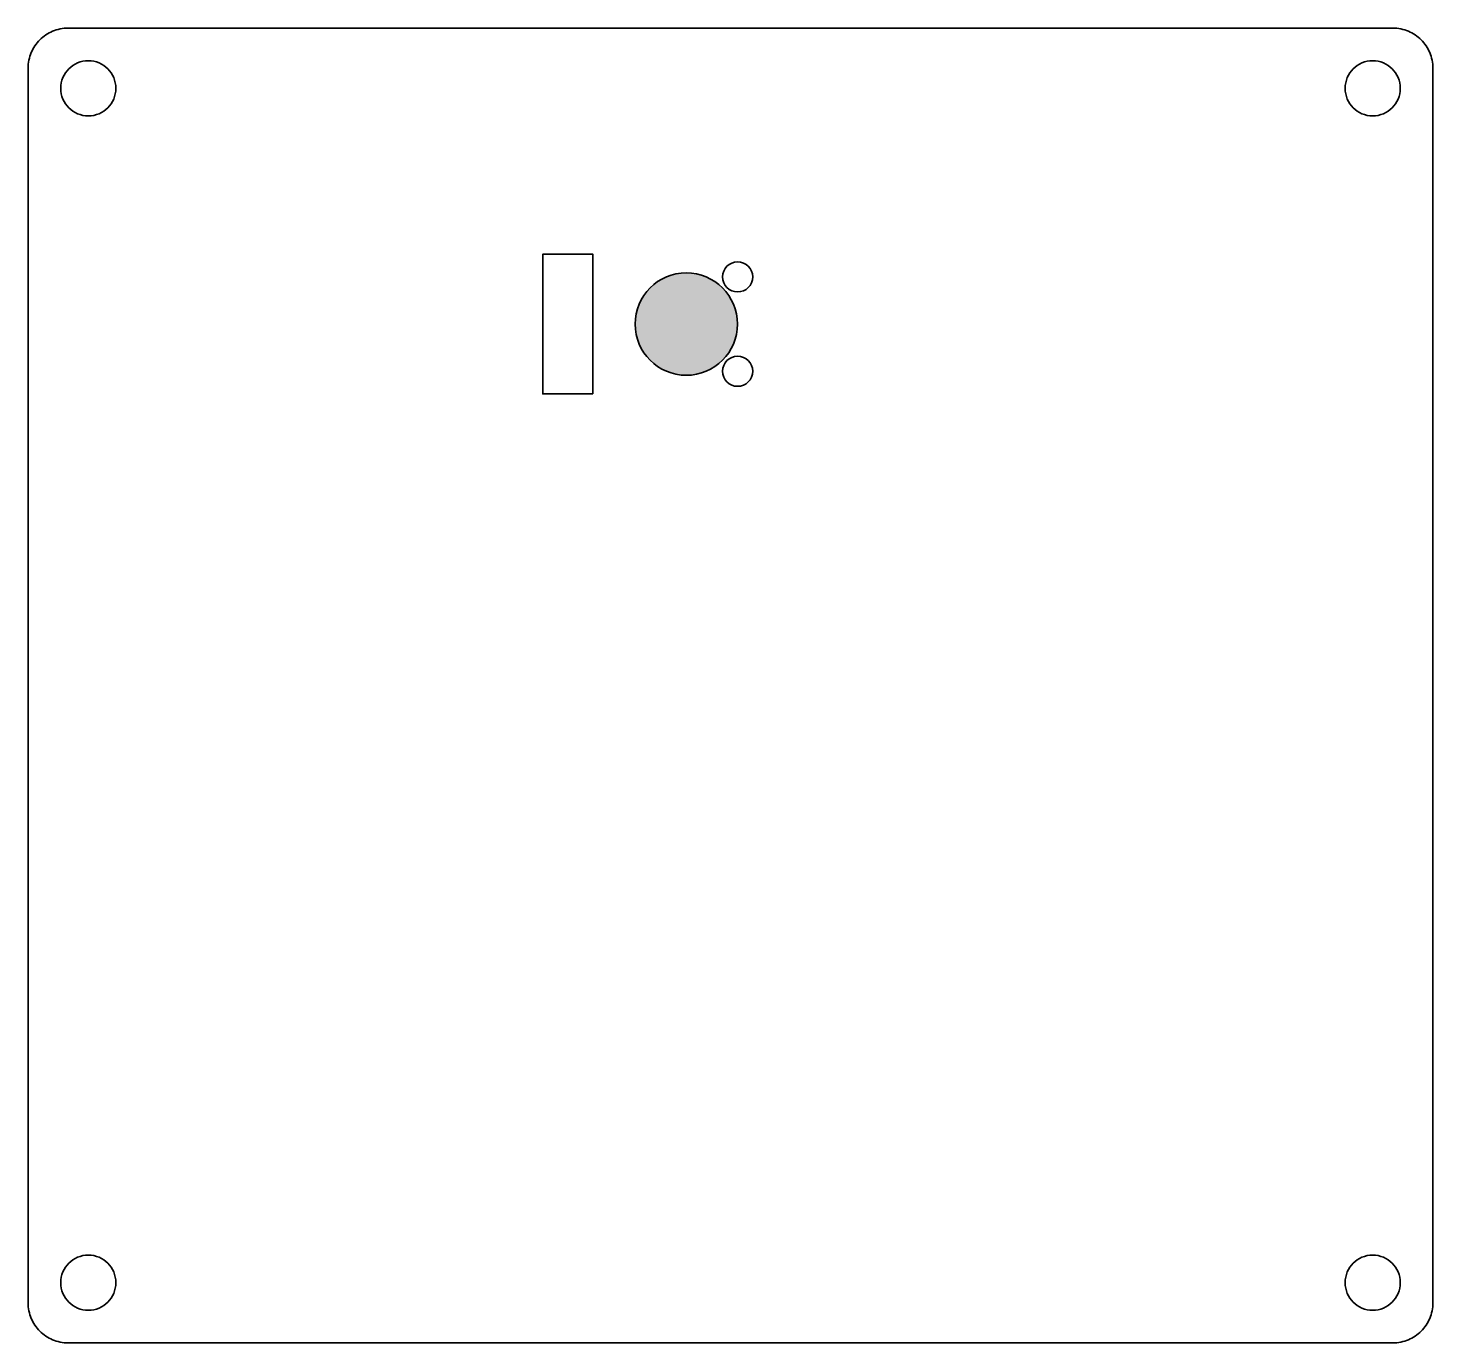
# Model space of a CAD drawing. Header units: inches. Extents: x 38 to 178, y -205 to -74.
import ezdxf

# ---------------------------------------------------------------- set-up
doc = ezdxf.new("R2010")
doc.units = ezdxf.units.IN
doc.header["$MEASUREMENT"] = 0
doc.layers.add('mic', color=7, linetype='Continuous')
doc.layers.add('outer outline', color=7, linetype='Continuous')

msp = doc.modelspace()

# ---------------------------------------------------------------- hatches: boundary and pattern name
at = {"layer": 'mic', "true_color": 0x000000}
h = msp.add_hatch(color=178, dxfattribs=at)
h.dxf.hatch_style = 2
edge = h.paths.add_edge_path()
edge.add_spline(control_points=[(103.54, -108.79), (100.73, -108.79), (98.44, -106.51), (98.44, -103.69), (98.44, -100.88), (100.73, -98.59), (103.54, -98.59), (106.36, -98.59), (108.64, -100.88), (108.64, -103.69), (108.64, -106.51), (106.36, -108.79), (103.54, -108.79)], knot_values=[0, 0, 0, 0, 1, 1, 1, 2, 2, 2, 3, 3, 3, 4, 4, 4, 4], degree=3, periodic=1)

# ---------------------------------------------------------------- linework, layer by layer
at = {"layer": 'mic', "color": 179, "lineweight": 35, "true_color": 0x231f20}
msp.add_lwpolyline([(94.24, -110.64), (89.24, -110.64), (89.24, -96.74), (94.24, -96.74), (94.24, -110.64)], dxfattribs=at)
for points, knots in [([(108.66, -100.49), (107.83, -100.49), (107.16, -99.82), (107.16, -98.99), (107.16, -98.99), (107.16, -98.99), (107.16, -98.99), (107.16, -98.17), (107.83, -97.49), (108.66, -97.49), (108.66, -97.49), (108.66, -97.49), (108.66, -97.49), (109.49, -97.49), (110.16, -98.17), (110.16, -98.99), (110.16, -98.99), (110.16, -98.99), (110.16, -98.99), (110.16, -99.82), (109.49, -100.49), (108.66, -100.49), (108.66, -100.49), (108.66, -100.49), (108.66, -100.49)], [0, 0, 0, 0, 1, 1, 1, 2, 2, 2, 3, 3, 3, 4, 4, 4, 5, 5, 5, 6, 6, 6, 7, 7, 7, 8, 8, 8, 8]), ([(103.54, -108.79), (100.73, -108.79), (98.44, -106.51), (98.44, -103.69), (98.44, -100.88), (100.73, -98.59), (103.54, -98.59), (106.36, -98.59), (108.64, -100.88), (108.64, -103.69), (108.64, -106.51), (106.36, -108.79), (103.54, -108.79)], [0, 0, 0, 0, 1, 1, 1, 2, 2, 2, 3, 3, 3, 4, 4, 4, 4]), ([(108.66, -109.89), (107.83, -109.89), (107.16, -109.22), (107.16, -108.39), (107.16, -108.39), (107.16, -108.39), (107.16, -108.39), (107.16, -107.57), (107.83, -106.89), (108.66, -106.89), (108.66, -106.89), (108.66, -106.89), (108.66, -106.89), (109.49, -106.89), (110.16, -107.57), (110.16, -108.39), (110.16, -108.39), (110.16, -108.39), (110.16, -108.39), (110.16, -109.22), (109.49, -109.89), (108.66, -109.89), (108.66, -109.89), (108.66, -109.89), (108.66, -109.89)], [0, 0, 0, 0, 1, 1, 1, 2, 2, 2, 3, 3, 3, 4, 4, 4, 5, 5, 5, 6, 6, 6, 7, 7, 7, 8, 8, 8, 8])]:
    msp.add_open_spline(points, degree=3, knots=knots, dxfattribs=at)
at = {"layer": 'outer outline', "color": 179, "lineweight": 35, "true_color": 0x231f20}
for points, knots in [([(173.95, -205.2), (173.95, -205.2), (140.95, -205.2), (140.95, -205.2), (140.95, -205.2), (107.95, -205.2), (107.95, -205.2), (107.95, -205.2), (74.95, -205.2), (74.95, -205.2), (74.95, -205.2), (41.95, -205.2), (41.95, -205.2), (41.4, -205.2), (40.87, -205.09), (40.39, -204.89), (39.91, -204.68), (39.48, -204.39), (39.12, -204.03), (38.76, -203.67), (38.47, -203.24), (38.26, -202.76), (38.06, -202.28), (37.95, -201.75), (37.95, -201.2), (37.95, -201.2), (37.95, -170.45), (37.95, -170.45), (37.95, -170.45), (37.95, -139.7), (37.95, -139.7), (37.95, -139.7), (37.95, -108.95), (37.95, -108.95), (37.95, -108.95), (37.95, -78.2), (37.95, -78.2), (37.95, -77.65), (38.06, -77.12), (38.26, -76.64), (38.47, -76.16), (38.76, -75.73), (39.12, -75.37), (39.48, -75.01), (39.91, -74.72), (40.39, -74.51), (40.87, -74.31), (41.4, -74.2), (41.95, -74.2), (41.95, -74.2), (74.95, -74.2), (74.95, -74.2), (74.95, -74.2), (107.95, -74.2), (107.95, -74.2), (107.95, -74.2), (140.95, -74.2), (140.95, -74.2), (140.95, -74.2), (173.95, -74.2), (173.95, -74.2), (174.5, -74.2), (175.03, -74.31), (175.51, -74.51), (175.99, -74.72), (176.42, -75.01), (176.78, -75.37), (177.14, -75.73), (177.43, -76.16), (177.64, -76.64), (177.84, -77.12), (177.95, -77.65), (177.95, -78.2), (177.95, -78.2), (177.95, -108.95), (177.95, -108.95), (177.95, -108.95), (177.95, -139.7), (177.95, -139.7), (177.95, -139.7), (177.95, -170.45), (177.95, -170.45), (177.95, -170.45), (177.95, -201.2), (177.95, -201.2), (177.95, -201.75), (177.84, -202.28), (177.64, -202.76), (177.43, -203.24), (177.14, -203.67), (176.78, -204.03), (176.42, -204.39), (175.99, -204.68), (175.51, -204.89), (175.03, -205.09), (174.5, -205.2), (173.95, -205.2)], [0, 0, 0, 0, 1, 1, 1, 2, 2, 2, 3, 3, 3, 4, 4, 4, 5, 5, 5, 6, 6, 6, 7, 7, 7, 8, 8, 8, 9, 9, 9, 10, 10, 10, 11, 11, 11, 12, 12, 12, 13, 13, 13, 14, 14, 14, 15, 15, 15, 16, 16, 16, 17, 17, 17, 18, 18, 18, 19, 19, 19, 20, 20, 20, 21, 21, 21, 22, 22, 22, 23, 23, 23, 24, 24, 24, 25, 25, 25, 26, 26, 26, 27, 27, 27, 28, 28, 28, 29, 29, 29, 30, 30, 30, 31, 31, 31, 32, 32, 32, 32]), ([(46.7, -80.2), (46.7, -80.58), (46.62, -80.94), (46.48, -81.27), (46.34, -81.6), (46.14, -81.9), (45.89, -82.14), (45.65, -82.39), (45.35, -82.59), (45.02, -82.73), (44.69, -82.87), (44.33, -82.95), (43.95, -82.95), (43.57, -82.95), (43.21, -82.87), (42.88, -82.73), (42.55, -82.59), (42.25, -82.39), (42.01, -82.14), (41.76, -81.9), (41.56, -81.6), (41.42, -81.27), (41.28, -80.94), (41.2, -80.58), (41.2, -80.2), (41.2, -79.82), (41.28, -79.46), (41.42, -79.13), (41.56, -78.8), (41.76, -78.5), (42.01, -78.26), (42.25, -78.01), (42.55, -77.81), (42.88, -77.67), (43.21, -77.53), (43.57, -77.45), (43.95, -77.45), (44.33, -77.45), (44.69, -77.53), (45.02, -77.67), (45.35, -77.81), (45.65, -78.01), (45.89, -78.26), (46.14, -78.5), (46.34, -78.8), (46.48, -79.13), (46.62, -79.46), (46.7, -79.82), (46.7, -80.2)], [0, 0, 0, 0, 1, 1, 1, 2, 2, 2, 3, 3, 3, 4, 4, 4, 5, 5, 5, 6, 6, 6, 7, 7, 7, 8, 8, 8, 9, 9, 9, 10, 10, 10, 11, 11, 11, 12, 12, 12, 13, 13, 13, 14, 14, 14, 15, 15, 15, 16, 16, 16, 16]), ([(174.7, -80.2), (174.7, -80.58), (174.62, -80.94), (174.48, -81.27), (174.34, -81.6), (174.14, -81.9), (173.89, -82.14), (173.65, -82.39), (173.35, -82.59), (173.02, -82.73), (172.69, -82.87), (172.33, -82.95), (171.95, -82.95), (171.57, -82.95), (171.21, -82.87), (170.88, -82.73), (170.55, -82.59), (170.25, -82.39), (170.01, -82.14), (169.76, -81.9), (169.56, -81.6), (169.42, -81.27), (169.28, -80.94), (169.2, -80.58), (169.2, -80.2), (169.2, -79.82), (169.28, -79.46), (169.42, -79.13), (169.56, -78.8), (169.76, -78.5), (170.01, -78.26), (170.25, -78.01), (170.55, -77.81), (170.88, -77.67), (171.21, -77.53), (171.57, -77.45), (171.95, -77.45), (172.33, -77.45), (172.69, -77.53), (173.02, -77.67), (173.35, -77.81), (173.65, -78.01), (173.89, -78.26), (174.14, -78.5), (174.34, -78.8), (174.48, -79.13), (174.62, -79.46), (174.7, -79.82), (174.7, -80.2)], [0, 0, 0, 0, 1, 1, 1, 2, 2, 2, 3, 3, 3, 4, 4, 4, 5, 5, 5, 6, 6, 6, 7, 7, 7, 8, 8, 8, 9, 9, 9, 10, 10, 10, 11, 11, 11, 12, 12, 12, 13, 13, 13, 14, 14, 14, 15, 15, 15, 16, 16, 16, 16]), ([(46.7, -199.2), (46.7, -199.58), (46.62, -199.94), (46.48, -200.27), (46.34, -200.6), (46.14, -200.9), (45.89, -201.14), (45.65, -201.39), (45.35, -201.59), (45.02, -201.73), (44.69, -201.87), (44.33, -201.95), (43.95, -201.95), (43.57, -201.95), (43.21, -201.87), (42.88, -201.73), (42.55, -201.59), (42.25, -201.39), (42.01, -201.14), (41.76, -200.9), (41.56, -200.6), (41.42, -200.27), (41.28, -199.94), (41.2, -199.58), (41.2, -199.2), (41.2, -198.82), (41.28, -198.46), (41.42, -198.13), (41.56, -197.8), (41.76, -197.5), (42.01, -197.26), (42.25, -197.01), (42.55, -196.81), (42.88, -196.67), (43.21, -196.53), (43.57, -196.45), (43.95, -196.45), (44.33, -196.45), (44.69, -196.53), (45.02, -196.67), (45.35, -196.81), (45.65, -197.01), (45.89, -197.26), (46.14, -197.5), (46.34, -197.8), (46.48, -198.13), (46.62, -198.46), (46.7, -198.82), (46.7, -199.2)], [0, 0, 0, 0, 1, 1, 1, 2, 2, 2, 3, 3, 3, 4, 4, 4, 5, 5, 5, 6, 6, 6, 7, 7, 7, 8, 8, 8, 9, 9, 9, 10, 10, 10, 11, 11, 11, 12, 12, 12, 13, 13, 13, 14, 14, 14, 15, 15, 15, 16, 16, 16, 16]), ([(174.7, -199.2), (174.7, -199.58), (174.62, -199.94), (174.48, -200.27), (174.34, -200.6), (174.14, -200.9), (173.89, -201.14), (173.65, -201.39), (173.35, -201.59), (173.02, -201.73), (172.69, -201.87), (172.33, -201.95), (171.95, -201.95), (171.57, -201.95), (171.21, -201.87), (170.88, -201.73), (170.55, -201.59), (170.25, -201.39), (170.01, -201.14), (169.76, -200.9), (169.56, -200.6), (169.42, -200.27), (169.28, -199.94), (169.2, -199.58), (169.2, -199.2), (169.2, -198.82), (169.28, -198.46), (169.42, -198.13), (169.56, -197.8), (169.76, -197.5), (170.01, -197.26), (170.25, -197.01), (170.55, -196.81), (170.88, -196.67), (171.21, -196.53), (171.57, -196.45), (171.95, -196.45), (172.33, -196.45), (172.69, -196.53), (173.02, -196.67), (173.35, -196.81), (173.65, -197.01), (173.89, -197.26), (174.14, -197.5), (174.34, -197.8), (174.48, -198.13), (174.62, -198.46), (174.7, -198.82), (174.7, -199.2)], [0, 0, 0, 0, 1, 1, 1, 2, 2, 2, 3, 3, 3, 4, 4, 4, 5, 5, 5, 6, 6, 6, 7, 7, 7, 8, 8, 8, 9, 9, 9, 10, 10, 10, 11, 11, 11, 12, 12, 12, 13, 13, 13, 14, 14, 14, 15, 15, 15, 16, 16, 16, 16])]:
    msp.add_open_spline(points, degree=3, knots=knots, dxfattribs=at)

doc.saveas('drawing.dxf')
